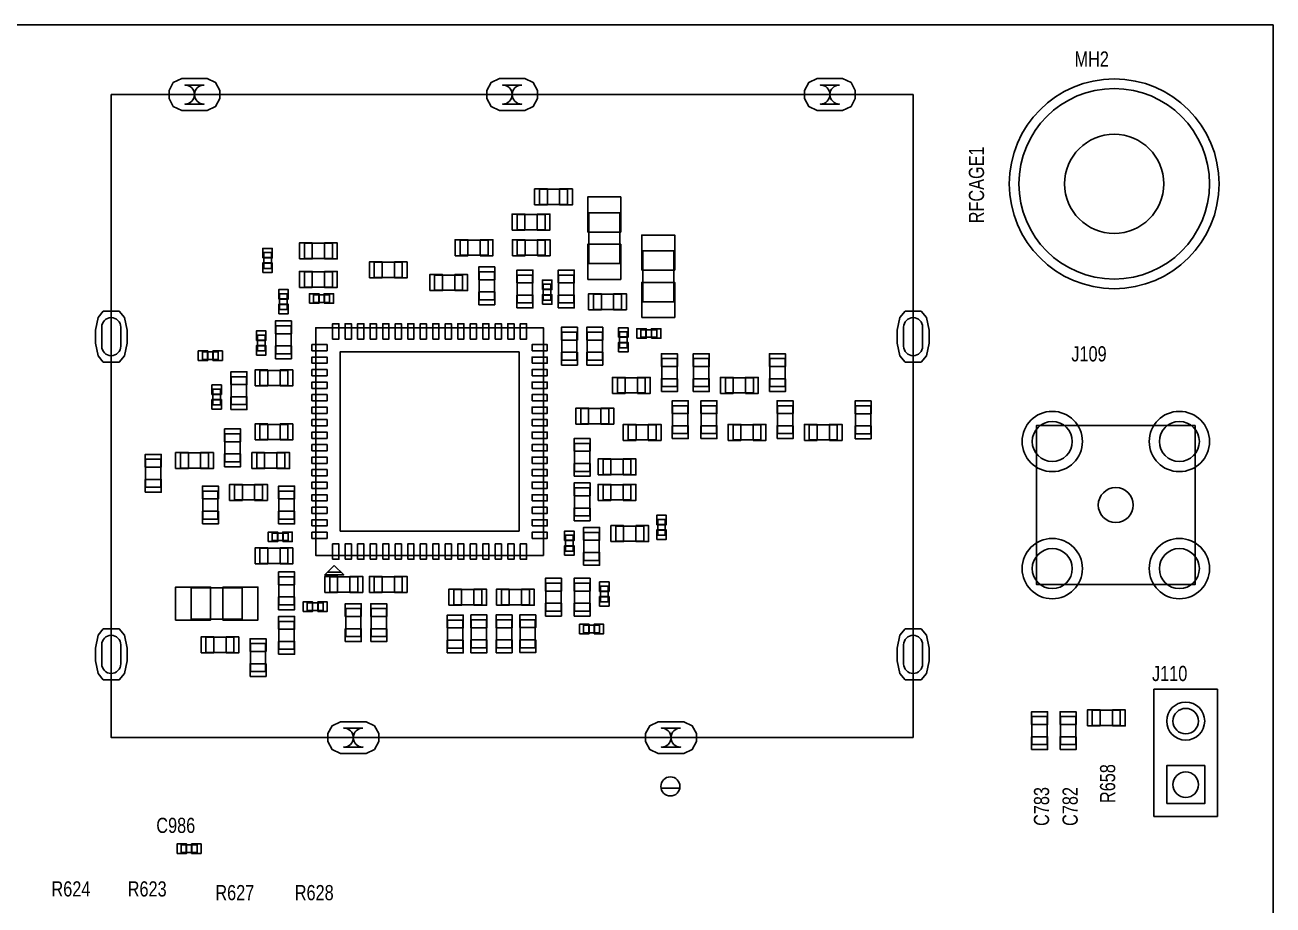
# Model space of a CAD drawing. Extents: x -13164 to 30582, y -10288 to 18382.
# Drawn here: x -1860 to 1086, y 12286 to 14363 of the extents above; entities that cross this region are included whole.
import ezdxf
from ezdxf.enums import TextEntityAlignment as Align

# ---------------------------------------------------------------- set-up
doc = ezdxf.new("R2010")
doc.units = 0
doc.layers.add('DF_ASSEMBLY_NOTES', color=2, linetype='CONTINUOUS')

# ---------------------------------------------------------------- blocks, each defined once
blk = doc.blocks.new('FIGURE_CIRCLE')
blk.add_circle((0, 0), 0.5)
blk = doc.blocks.new('FIGURE_SQUARE')
blk.add_lwpolyline([(-0.5, -0.5), (-0.5, 0.5), (0.5, 0.5), (0.5, -0.5)], close=True)
blk = doc.blocks.new('FIGURE_OBLONG')
blk.add_lwpolyline([(-0.5, -0.125), (-0.5, 0.125), (-0.416, 0.375), (-0.25, 0.5), (0.25, 0.5), (0.416, 0.375), (0.5, 0.125), (0.5, -0.125), (0.416, -0.375), (0.25, -0.5), (-0.25, -0.5), (-0.416, -0.375)], close=True)

msp = doc.modelspace()

# ---------------------------------------------------------------- linework, layer by layer
at = {"layer": 'DF_ASSEMBLY_NOTES'}
for points in [[(-10724.7765, 14363.0372), (-10724.7765, -3353.4988), (1086.2415, -3353.4988), (1086.2415, 14363.0372), (-10724.7765, 14363.0372)], [(236.58, 12680.7692), (-1656.42, 12680.7692), (-1656.42, 14198.7692), (236.58, 14198.7692), (236.58, 12680.7692)], [(-645.42, 13939.2692), (-579.42, 13939.2692), (-579.42, 13975.2692), (-645.42, 13975.2692), (-645.42, 13939.2692)], [(-698.3865, 13879.7357), (-632.3865, 13879.7357), (-632.3865, 13915.7357), (-698.3865, 13915.7357), (-698.3865, 13879.7357)], [(-529.17, 13799.7692), (-529.17, 13919.7692), (-455.67, 13919.7692), (-455.67, 13799.7692), (-529.17, 13799.7692)], [(-1200.42, 13811.7722), (-1134.42, 13811.7722), (-1134.42, 13847.7722), (-1200.42, 13847.7722), (-1200.42, 13811.7722)], [(-766.92, 13855.2692), (-832.92, 13855.2692), (-832.92, 13819.2692), (-766.92, 13819.2692), (-766.92, 13855.2692)], [(-697.92, 13819.2692), (-631.92, 13819.2692), (-631.92, 13855.2692), (-697.92, 13855.2692), (-697.92, 13819.2692)], [(-1296.42, 13826.0192), (-1296.42, 13788.5192), (-1278.42, 13788.5192), (-1278.42, 13826.0192), (-1296.42, 13826.0192)], [(-401.67, 13709.7692), (-401.67, 13829.7692), (-328.17, 13829.7692), (-328.17, 13709.7692), (-401.67, 13709.7692)], [(-1296.42, 13814.0192), (-1296.42, 13800.5192), (-1278.42, 13800.5192), (-1278.42, 13814.0192), (-1296.42, 13814.0192)], [(-969.42, 13802.7692), (-1035.42, 13802.7692), (-1035.42, 13766.7692), (-969.42, 13766.7692), (-969.42, 13802.7692)], [(-1134.42, 13780.2692), (-1200.42, 13780.2692), (-1200.42, 13744.2692), (-1134.42, 13744.2692), (-1134.42, 13780.2692)], [(-826.92, 13772.7662), (-892.92, 13772.7662), (-892.92, 13736.7662), (-826.92, 13736.7662), (-826.92, 13772.7662)], [(-787.92, 13780.2692), (-787.92, 13714.2692), (-751.92, 13714.2692), (-751.92, 13780.2692), (-787.92, 13780.2692)], [(-697.92, 13772.7692), (-697.92, 13706.7692), (-661.92, 13706.7692), (-661.92, 13772.7692), (-697.92, 13772.7692)], [(-564.42, 13706.7692), (-564.42, 13772.7692), (-600.42, 13772.7692), (-600.42, 13706.7692), (-564.42, 13706.7692)], [(-618.42, 13713.5192), (-618.42, 13751.0192), (-636.42, 13751.0192), (-636.42, 13713.5192), (-618.42, 13713.5192)], [(-618.42, 13725.5192), (-618.42, 13739.0192), (-636.42, 13739.0192), (-636.42, 13725.5192), (-618.42, 13725.5192)], [(-1240.92, 13691.0192), (-1240.92, 13728.5192), (-1258.92, 13728.5192), (-1258.92, 13691.0192), (-1240.92, 13691.0192)], [(-1240.92, 13703.0192), (-1240.92, 13716.5192), (-1258.92, 13716.5192), (-1258.92, 13703.0192), (-1240.92, 13703.0192)], [(-1141.17, 13726.2692), (-1178.67, 13726.2692), (-1178.67, 13708.2692), (-1141.17, 13708.2692), (-1141.17, 13726.2692)], [(-1153.17, 13726.2692), (-1166.67, 13726.2692), (-1166.67, 13708.2692), (-1153.17, 13708.2692), (-1153.17, 13726.2692)], [(-451.92, 13727.7692), (-517.92, 13727.7692), (-517.92, 13691.7692), (-451.92, 13691.7692), (-451.92, 13727.7692)], [(-1267.92, 13652.7692), (-1267.92, 13586.7692), (-1231.92, 13586.7692), (-1231.92, 13652.7692), (-1267.92, 13652.7692)], [(-636.225, 13111.0742), (-636.225, 13648.4642), (-1173.615, 13648.4642), (-1173.615, 13111.0742), (-636.225, 13111.0742)], [(-406.17, 13625.7692), (-368.67, 13625.7692), (-368.67, 13643.7692), (-406.17, 13643.7692), (-406.17, 13625.7692)], [(-394.17, 13625.7692), (-380.67, 13625.7692), (-380.67, 13643.7692), (-394.17, 13643.7692), (-394.17, 13625.7692)], [(-1293.42, 13593.5192), (-1293.42, 13631.0192), (-1311.42, 13631.0192), (-1311.42, 13593.5192), (-1293.42, 13593.5192)], [(-1293.42, 13605.5192), (-1293.42, 13619.0192), (-1311.42, 13619.0192), (-1311.42, 13605.5192), (-1293.42, 13605.5192)], [(-556.92, 13571.7692), (-556.92, 13637.7692), (-592.92, 13637.7692), (-592.92, 13571.7692), (-556.92, 13571.7692)], [(-532.917, 13637.7662), (-532.917, 13571.7662), (-496.917, 13571.7662), (-496.917, 13637.7662), (-532.917, 13637.7662)], [(-456.42, 13638.5192), (-456.42, 13601.0192), (-438.42, 13601.0192), (-438.42, 13638.5192), (-456.42, 13638.5192)], [(-456.42, 13626.5192), (-456.42, 13613.0192), (-438.42, 13613.0192), (-438.42, 13626.5192), (-456.42, 13626.5192)], [(-1403.67, 13591.2692), (-1441.17, 13591.2692), (-1441.17, 13573.2692), (-1403.67, 13573.2692), (-1403.67, 13591.2692)], [(-1415.67, 13591.2692), (-1429.17, 13591.2692), (-1429.17, 13573.2692), (-1415.67, 13573.2692), (-1415.67, 13591.2692)], [(-320.613, 13509.3257), (-320.613, 13575.3257), (-356.613, 13575.3257), (-356.613, 13509.3257), (-320.613, 13509.3257)], [(-245.613, 13509.3272), (-245.613, 13575.3272), (-281.613, 13575.3272), (-281.613, 13509.3272), (-245.613, 13509.3272)], [(-65.613, 13509.3272), (-65.613, 13575.3272), (-101.613, 13575.3272), (-101.613, 13509.3272), (-65.613, 13509.3272)], [(-1372.92, 13532.7692), (-1372.92, 13466.7692), (-1336.92, 13466.7692), (-1336.92, 13532.7692), (-1372.92, 13532.7692)], [(-1239.42, 13547.7692), (-1305.42, 13547.7692), (-1305.42, 13511.7692), (-1239.42, 13511.7692), (-1239.42, 13547.7692)], [(-395.6115, 13530.3287), (-461.6115, 13530.3287), (-461.6115, 13494.3287), (-395.6115, 13494.3287), (-395.6115, 13530.3287)], [(-140.6115, 13530.3287), (-206.6115, 13530.3287), (-206.6115, 13494.3287), (-140.6115, 13494.3287), (-140.6115, 13530.3287)], [(-1398.42, 13466.0192), (-1398.42, 13503.5192), (-1416.42, 13503.5192), (-1416.42, 13466.0192), (-1398.42, 13466.0192)], [(-1398.42, 13478.0192), (-1398.42, 13491.5192), (-1416.42, 13491.5192), (-1416.42, 13478.0192), (-1398.42, 13478.0192)], [(-481.92, 13457.7692), (-547.92, 13457.7692), (-547.92, 13421.7692), (-481.92, 13421.7692), (-481.92, 13457.7692)], [(-295.116, 13398.3287), (-295.116, 13464.3287), (-331.116, 13464.3287), (-331.116, 13398.3287), (-295.116, 13398.3287)], [(-227.6115, 13398.3272), (-227.6115, 13464.3272), (-263.6115, 13464.3272), (-263.6115, 13398.3272), (-227.6115, 13398.3272)], [(-47.6115, 13398.3272), (-47.6115, 13464.3272), (-83.6115, 13464.3272), (-83.6115, 13398.3272), (-47.6115, 13398.3272)], [(136.6365, 13397.8622), (136.6365, 13463.8622), (100.6365, 13463.8622), (100.6365, 13397.8622), (136.6365, 13397.8622)], [(-1239.42, 13420.2692), (-1305.42, 13420.2692), (-1305.42, 13384.2692), (-1239.42, 13384.2692), (-1239.42, 13420.2692)], [(-370.1115, 13419.3287), (-436.1115, 13419.3287), (-436.1115, 13383.3287), (-370.1115, 13383.3287), (-370.1115, 13419.3287)], [(-122.6115, 13419.3287), (-188.6115, 13419.3287), (-188.6115, 13383.3287), (-122.6115, 13383.3287), (-122.6115, 13419.3287)], [(57.387, 13419.3287), (-8.613, 13419.3287), (-8.613, 13383.3287), (57.387, 13383.3287), (57.387, 13419.3287)], [(902.577, 13417.2692), (902.577, 13042.2692), (527.577, 13042.2692), (527.577, 13417.2692), (902.577, 13417.2692)], [(-1351.92, 13331.7692), (-1351.92, 13397.7692), (-1387.92, 13397.7692), (-1387.92, 13331.7692), (-1351.92, 13331.7692)], [(-1426.92, 13352.7692), (-1492.92, 13352.7692), (-1492.92, 13316.7692), (-1426.92, 13316.7692), (-1426.92, 13352.7692)], [(-1246.92, 13352.7692), (-1312.92, 13352.7692), (-1312.92, 13316.7692), (-1246.92, 13316.7692), (-1246.92, 13352.7692)], [(-526.92, 13309.2692), (-526.92, 13375.2692), (-562.92, 13375.2692), (-562.92, 13309.2692), (-526.92, 13309.2692)], [(-1575.417, 13337.7692), (-1575.417, 13271.7692), (-1539.417, 13271.7692), (-1539.417, 13337.7692), (-1575.417, 13337.7692)], [(-495.42, 13301.7692), (-429.42, 13301.7692), (-429.42, 13337.7692), (-495.42, 13337.7692), (-495.42, 13301.7692)], [(-1440.42, 13262.7692), (-1440.42, 13196.7692), (-1404.42, 13196.7692), (-1404.42, 13262.7692), (-1440.42, 13262.7692)], [(-1299.42, 13277.7692), (-1365.42, 13277.7692), (-1365.42, 13241.7692), (-1299.42, 13241.7692), (-1299.42, 13277.7692)], [(-1260.42, 13262.7692), (-1260.42, 13196.7692), (-1224.42, 13196.7692), (-1224.42, 13262.7692), (-1260.42, 13262.7692)], [(-562.92, 13270.2692), (-562.92, 13204.2692), (-526.92, 13204.2692), (-526.92, 13270.2692), (-562.92, 13270.2692)], [(-495.42, 13241.7662), (-429.42, 13241.7662), (-429.42, 13277.7662), (-495.42, 13277.7662), (-495.42, 13241.7662)], [(-399.42, 13180.2722), (-465.42, 13180.2722), (-465.42, 13144.2722), (-399.42, 13144.2722), (-399.42, 13180.2722)], [(-348.42, 13158.5192), (-348.42, 13196.0192), (-366.42, 13196.0192), (-366.42, 13158.5192), (-348.42, 13158.5192)], [(-348.42, 13170.5192), (-348.42, 13184.0192), (-366.42, 13184.0192), (-366.42, 13170.5192), (-348.42, 13170.5192)], [(-1238.67, 13163.7692), (-1276.17, 13163.7692), (-1276.17, 13145.7692), (-1238.67, 13145.7692), (-1238.67, 13163.7692)], [(-1250.67, 13163.7692), (-1264.17, 13163.7692), (-1264.17, 13145.7692), (-1250.67, 13145.7692), (-1250.67, 13163.7692)], [(-583.92, 13158.5192), (-583.92, 13121.0192), (-565.92, 13121.0192), (-565.92, 13158.5192), (-583.92, 13158.5192)], [(-583.92, 13146.5192), (-583.92, 13133.0192), (-565.92, 13133.0192), (-565.92, 13146.5192), (-583.92, 13146.5192)], [(-540.423, 13165.2692), (-540.423, 13099.2692), (-504.423, 13099.2692), (-504.423, 13165.2692), (-540.423, 13165.2692)], [(-1239.42, 13127.7692), (-1305.42, 13127.7692), (-1305.42, 13091.7692), (-1239.42, 13091.7692), (-1239.42, 13127.7692)], [(-1129.92, 13087.2692), (-1152.42, 13064.7692), (-1107.42, 13064.7692), (-1129.92, 13087.2692)], [(-1224.42, 12994.2692), (-1224.42, 13060.2692), (-1260.42, 13060.2692), (-1260.42, 12994.2692), (-1224.42, 12994.2692)], [(-1145.688, 13071.5012), (-1114.152, 13071.5012)], [(-1074.42, 13060.2692), (-1140.42, 13060.2692), (-1140.42, 13024.2692), (-1074.42, 13024.2692), (-1074.42, 13060.2692)], [(-1035.42, 13024.2692), (-969.42, 13024.2692), (-969.42, 13060.2692), (-1035.42, 13060.2692), (-1035.42, 13024.2692)], [(-1347.42, 12960.5192), (-1467.42, 12960.5192), (-1467.42, 13034.0192), (-1347.42, 13034.0192), (-1347.42, 12960.5192)], [(-781.92, 13030.2692), (-847.92, 13030.2692), (-847.92, 12994.2692), (-781.92, 12994.2692), (-781.92, 13030.2692)], [(-735.42, 12994.2692), (-669.42, 12994.2692), (-669.42, 13030.2692), (-735.42, 13030.2692), (-735.42, 12994.2692)], [(-630.42, 13045.2692), (-630.42, 12979.2692), (-594.42, 12979.2692), (-594.42, 13045.2692), (-630.42, 13045.2692)], [(-526.92, 12979.2692), (-526.92, 13045.2692), (-562.92, 13045.2692), (-562.92, 12979.2692), (-526.92, 12979.2692)], [(-501.42, 13038.5192), (-501.42, 13001.0192), (-483.42, 13001.0192), (-483.42, 13038.5192), (-501.42, 13038.5192)], [(-501.42, 13026.5192), (-501.42, 13013.0192), (-483.42, 13013.0192), (-483.42, 13026.5192), (-501.42, 13026.5192)], [(-1193.67, 12980.7692), (-1156.17, 12980.7692), (-1156.17, 12998.7692), (-1193.67, 12998.7692), (-1193.67, 12980.7692)], [(-1181.67, 12980.7692), (-1168.17, 12980.7692), (-1168.17, 12998.7692), (-1181.67, 12998.7692), (-1181.67, 12980.7692)], [(-1102.92, 12985.2692), (-1102.92, 12919.2692), (-1066.92, 12919.2692), (-1066.92, 12985.2692), (-1102.92, 12985.2692)], [(-1042.92, 12985.2692), (-1042.92, 12919.2692), (-1006.92, 12919.2692), (-1006.92, 12985.2692), (-1042.92, 12985.2692)], [(-1260.42, 12955.2692), (-1260.42, 12889.2692), (-1224.42, 12889.2692), (-1224.42, 12955.2692), (-1260.42, 12955.2692)], [(-826.2765, 12892.2512), (-826.2765, 12958.2512), (-862.2765, 12958.2512), (-862.2765, 12892.2512), (-826.2765, 12892.2512)], [(-806.493, 12958.7177), (-806.493, 12892.7177), (-770.493, 12892.7177), (-770.493, 12958.7177), (-806.493, 12958.7177)], [(-747.06, 12958.7177), (-747.06, 12892.7177), (-711.06, 12892.7177), (-711.06, 12958.7177), (-747.06, 12958.7177)], [(-655.2765, 12893.0012), (-655.2765, 12959.0012), (-691.2765, 12959.0012), (-691.2765, 12893.0012), (-655.2765, 12893.0012)], [(-541.17, 12928.2692), (-503.67, 12928.2692), (-503.67, 12946.2692), (-541.17, 12946.2692), (-541.17, 12928.2692)], [(-529.17, 12928.2692), (-515.67, 12928.2692), (-515.67, 12946.2692), (-529.17, 12946.2692), (-529.17, 12928.2692)], [(-1432.92, 12881.7722), (-1366.92, 12881.7722), (-1366.92, 12917.7722), (-1432.92, 12917.7722), (-1432.92, 12881.7722)], [(-1327.917, 12902.7707), (-1327.917, 12836.7707), (-1291.917, 12836.7707), (-1291.917, 12902.7707), (-1327.917, 12902.7707)], [(805.08, 12494.7692), (955.08, 12494.7692), (955.08, 12794.7692), (805.08, 12794.7692), (805.08, 12494.7692)], [(517.0785, 12730.2707), (517.0785, 12664.2707), (553.0785, 12664.2707), (553.0785, 12730.2707), (517.0785, 12730.2707)], [(584.583, 12730.2707), (584.583, 12664.2707), (620.583, 12664.2707), (620.583, 12730.2707), (584.583, 12730.2707)], [(725.5815, 12745.2707), (659.5815, 12745.2707), (659.5815, 12709.2707), (725.5815, 12709.2707), (725.5815, 12745.2707)], [(-358.6422, 12561.5012), (-314.3805, 12561.5012)], [(-1491.4479, 12409.7651), (-1453.9479, 12409.7651), (-1453.9479, 12427.7651), (-1491.4479, 12427.7651), (-1491.4479, 12409.7651)], [(-1479.4479, 12409.7651), (-1465.9479, 12409.7651), (-1465.9479, 12427.7651), (-1479.4479, 12427.7651), (-1479.4479, 12409.7651)]]:
    msp.add_lwpolyline(points, dxfattribs=at)
for points in [[(958.8015, 13988.0378, 1), (463.6809, 13988.0378, 1), (958.8015, 13988.0378)], [(-1437.42, 14221.2692), (-1482.42, 14221.2692, -1), (-1482.42, 14176.2692), (-1437.42, 14176.2692, -1), (-1437.42, 14221.2692)], [(-687.42, 14221.2692), (-732.42, 14221.2692, -1), (-732.42, 14176.2692), (-687.42, 14176.2692, -1), (-687.42, 14221.2692)], [(62.58, 14221.2692), (17.58, 14221.2692, -1), (17.58, 14176.2692), (62.58, 14176.2692, -1), (62.58, 14221.2692)], [(-1678.92, 13604.7692), (-1678.92, 13649.7692, -1), (-1633.92, 13649.7692), (-1633.92, 13604.7692, -1), (-1678.92, 13604.7692)], [(214.08, 13604.7692), (214.08, 13649.7692, -1), (259.08, 13649.7692), (259.08, 13604.7692, -1), (214.08, 13604.7692)], [(-1678.92, 12854.7692), (-1678.92, 12899.7692, -1), (-1633.92, 12899.7692), (-1633.92, 12854.7692, -1), (-1678.92, 12854.7692)], [(214.08, 12854.7692), (214.08, 12899.7692, -1), (259.08, 12899.7692), (259.08, 12854.7692, -1), (214.08, 12854.7692)], [(-1062.42, 12703.2692), (-1107.42, 12703.2692, -1), (-1107.42, 12658.2692), (-1062.42, 12658.2692, -1), (-1062.42, 12703.2692)], [(-312.42, 12703.2692), (-357.42, 12703.2692, -1), (-357.42, 12658.2692), (-312.42, 12658.2692, -1), (-312.42, 12703.2692)], [(-314.0116, 12565.5593, 1), (-359.0112, 12565.5593, 1), (-314.0116, 12565.5593)]]:
    msp.add_lwpolyline(points, format="xyb", dxfattribs=at)

# ---------------------------------------------------------------- block references
for name, p, xscale, yscale in [('FIGURE_OBLONG', (-1459.92, 14198.7692), 120, 75), ('FIGURE_OBLONG', (-709.92, 14198.7692), 120, 75), ('FIGURE_OBLONG', (40.08, 14198.7692), 120, 75), ('FIGURE_CIRCLE', (711.2415, 13988.0372), 450, 450), ('FIGURE_CIRCLE', (711.2415, 13988.0372), 233.8635, 233.8635), ('FIGURE_SQUARE', (-641.9535, 13957.2692), 30.1185, 37.8015), ('FIGURE_SQUARE', (-582.8865, 13957.2692), 30.1185, 37.8015), ('FIGURE_SQUARE', (-492.42, 13915.6472), 77.9535, 82.677), ('FIGURE_SQUARE', (-694.92, 13897.7357), 30.1185, 37.8015), ('FIGURE_SQUARE', (-635.853, 13897.7357), 30.1185, 37.8015), ('FIGURE_SQUARE', (-1196.9535, 13829.7722), 30.1185, 37.8015), ('FIGURE_SQUARE', (-1137.8865, 13829.7722), 30.1185, 37.8015), ('FIGURE_SQUARE', (-829.4535, 13837.2692), 30.1185, 37.8015), ('FIGURE_SQUARE', (-770.3865, 13837.2692), 30.1185, 37.8015), ('FIGURE_SQUARE', (-694.4535, 13837.2692), 30.1185, 37.8015), ('FIGURE_SQUARE', (-635.3865, 13837.2692), 30.1185, 37.8015), ('FIGURE_SQUARE', (-364.92, 13825.6472), 77.9535, 82.677), ('FIGURE_SQUARE', (-1287.42, 13824.5192), 22.4415, 22.4415), ('FIGURE_SQUARE', (-492.42, 13803.8912), 77.9535, 82.677), ('FIGURE_SQUARE', (-1287.42, 13790.0192), 22.4415, 22.4415), ('FIGURE_SQUARE', (-1031.9535, 13784.7692), 30.1185, 37.8015), ('FIGURE_SQUARE', (-972.8865, 13784.7692), 30.1185, 37.8015), ('FIGURE_SQUARE', (-769.92, 13776.8027), 37.8015, 30.1185), ('FIGURE_SQUARE', (-1196.9535, 13762.2692), 30.1185, 37.8015), ('FIGURE_SQUARE', (-1137.8865, 13762.2692), 30.1185, 37.8015), ('FIGURE_SQUARE', (-889.4535, 13754.7662), 30.1185, 37.8015), ('FIGURE_SQUARE', (-830.3865, 13754.7662), 30.1185, 37.8015), ('FIGURE_SQUARE', (-679.92, 13769.3027), 37.8015, 30.1185), ('FIGURE_SQUARE', (-627.42, 13749.5192), 22.4415, 22.4415), ('FIGURE_SQUARE', (-582.42, 13769.3027), 37.8015, 30.1185), ('FIGURE_SQUARE', (-1249.92, 13727.0192), 22.4415, 22.4415), ('FIGURE_SQUARE', (-769.92, 13717.7357), 37.8015, 30.1185), ('FIGURE_SQUARE', (-364.92, 13713.8912), 77.9535, 82.677), ('FIGURE_SQUARE', (-1249.92, 13692.5192), 22.4415, 22.4415), ('FIGURE_SQUARE', (-1177.17, 13717.2692), 22.4415, 22.4415), ('FIGURE_SQUARE', (-1142.67, 13717.2692), 22.4415, 22.4415), ('FIGURE_SQUARE', (-679.92, 13710.2357), 37.8015, 30.1185), ('FIGURE_SQUARE', (-627.42, 13715.0192), 22.4415, 22.4415), ('FIGURE_SQUARE', (-582.42, 13710.2357), 37.8015, 30.1185), ('FIGURE_SQUARE', (-514.4535, 13709.7692), 30.1185, 37.8015), ('FIGURE_SQUARE', (-455.3865, 13709.7692), 30.1185, 37.8015), ('FIGURE_OBLONG', (-1656.42, 13627.2692), 75, 120), ('FIGURE_OBLONG', (236.58, 13627.2692), 75, 120), ('FIGURE_SQUARE', (-1249.92, 13649.3027), 37.8015, 30.1185), ('FIGURE_SQUARE', (-1126.383, 13639.6112), 14.7585, 36.03), ('FIGURE_SQUARE', (-1096.8435, 13639.6112), 14.7585, 36.03), ('FIGURE_SQUARE', (-1067.328, 13639.6112), 14.7585, 36.03), ('FIGURE_SQUARE', (-1037.7885, 13639.6112), 14.7585, 36.03), ('FIGURE_SQUARE', (-1008.273, 13639.6112), 14.7585, 36.03), ('FIGURE_SQUARE', (-978.7335, 13639.6112), 14.7585, 36.03), ('FIGURE_SQUARE', (-949.2165, 13639.6112), 14.7585, 36.03), ('FIGURE_SQUARE', (-919.6785, 13639.6112), 14.7585, 36.03), ('FIGURE_SQUARE', (-890.1615, 13639.6112), 14.7585, 36.03), ('FIGURE_SQUARE', (-860.6235, 13639.6112), 14.7585, 36.03), ('FIGURE_SQUARE', (-831.1065, 13639.6112), 14.7585, 36.03), ('FIGURE_SQUARE', (-801.567, 13639.6112), 14.7585, 36.03), ('FIGURE_SQUARE', (-772.0515, 13639.6112), 14.7585, 36.03), ('FIGURE_SQUARE', (-742.512, 13639.6112), 14.7585, 36.03), ('FIGURE_SQUARE', (-712.9965, 13639.6112), 14.7585, 36.03), ('FIGURE_SQUARE', (-683.457, 13639.6112), 14.7585, 36.03), ('FIGURE_SQUARE', (-574.92, 13634.3027), 37.8015, 30.1185), ('FIGURE_SQUARE', (-514.917, 13634.2997), 37.8015, 30.1185), ('FIGURE_SQUARE', (-447.42, 13637.0192), 22.4415, 22.4415), ('FIGURE_SQUARE', (-404.67, 13634.7692), 22.4415, 22.4415), ('FIGURE_SQUARE', (-370.17, 13634.7692), 22.4415, 22.4415), ('FIGURE_SQUARE', (-1302.42, 13629.5192), 22.4415, 22.4415), ('FIGURE_SQUARE', (-447.42, 13602.5192), 22.4415, 22.4415), ('FIGURE_SQUARE', (-1439.67, 13582.2692), 22.4415, 22.4415), ('FIGURE_SQUARE', (-1405.17, 13582.2692), 22.4415, 22.4415), ('FIGURE_SQUARE', (-1302.42, 13595.0192), 22.4415, 22.4415), ('FIGURE_SQUARE', (-1249.92, 13590.2357), 37.8015, 30.1185), ('FIGURE_SQUARE', (-1164.762, 13601.2322), 36.03, 14.7585), ('FIGURE_SQUARE', (-904.92, 13379.7692), 422.835, 422.835), ('FIGURE_SQUARE', (-645.078, 13601.2322), 36.03, 14.7585), ('FIGURE_SQUARE', (-574.92, 13575.2357), 37.8015, 30.1185), ('FIGURE_SQUARE', (-514.917, 13575.2327), 37.8015, 30.1185), ('FIGURE_SQUARE', (-338.613, 13571.8592), 37.8015, 30.1185), ('FIGURE_SQUARE', (-263.613, 13571.8607), 37.8015, 30.1185), ('FIGURE_SQUARE', (-83.613, 13571.8607), 37.8015, 30.1185), ('FIGURE_SQUARE', (-1164.762, 13571.6927), 36.03, 14.7585), ('FIGURE_SQUARE', (-645.078, 13571.6927), 36.03, 14.7585), ('FIGURE_SQUARE', (-1354.92, 13529.3027), 37.8015, 30.1185), ('FIGURE_SQUARE', (-1301.9535, 13529.7692), 30.1185, 37.8015), ('FIGURE_SQUARE', (-1242.8865, 13529.7692), 30.1185, 37.8015), ('FIGURE_SQUARE', (-1164.762, 13542.1772), 36.03, 14.7585), ('FIGURE_SQUARE', (-645.078, 13542.1772), 36.03, 14.7585), ('FIGURE_SQUARE', (-458.145, 13512.3287), 30.1185, 37.8015), ('FIGURE_SQUARE', (-399.078, 13512.3287), 30.1185, 37.8015), ('FIGURE_SQUARE', (-338.613, 13512.7922), 37.8015, 30.1185), ('FIGURE_SQUARE', (-263.613, 13512.7937), 37.8015, 30.1185), ('FIGURE_SQUARE', (-203.145, 13512.3287), 30.1185, 37.8015), ('FIGURE_SQUARE', (-144.078, 13512.3287), 30.1185, 37.8015), ('FIGURE_SQUARE', (-83.613, 13512.7937), 37.8015, 30.1185), ('FIGURE_SQUARE', (-1407.42, 13502.0192), 22.4415, 22.4415), ('FIGURE_SQUARE', (-1164.762, 13512.6377), 36.03, 14.7585), ('FIGURE_SQUARE', (-645.078, 13512.6377), 36.03, 14.7585), ('FIGURE_SQUARE', (-1407.42, 13467.5192), 22.4415, 22.4415), ('FIGURE_SQUARE', (-1354.92, 13470.2357), 37.8015, 30.1185), ('FIGURE_SQUARE', (-1164.762, 13483.1222), 36.03, 14.7585), ('FIGURE_SQUARE', (-645.078, 13483.1222), 36.03, 14.7585), ('FIGURE_SQUARE', (-313.116, 13460.8622), 37.8015, 30.1185), ('FIGURE_SQUARE', (-245.6115, 13460.8607), 37.8015, 30.1185), ('FIGURE_SQUARE', (-65.6115, 13460.8607), 37.8015, 30.1185), ('FIGURE_SQUARE', (118.6365, 13460.3957), 37.8015, 30.1185), ('FIGURE_SQUARE', (-1164.762, 13453.5827), 36.03, 14.7585), ('FIGURE_SQUARE', (-645.078, 13453.5827), 36.03, 14.7585), ('FIGURE_SQUARE', (-544.4535, 13439.7692), 30.1185, 37.8015), ('FIGURE_SQUARE', (-485.3865, 13439.7692), 30.1185, 37.8015), ('FIGURE_CIRCLE', (565.077, 13379.7692), 142.323, 142.323), ('FIGURE_CIRCLE', (865.077, 13379.7692), 142.323, 142.323), ('FIGURE_SQUARE', (-1369.92, 13394.3027), 37.8015, 30.1185), ('FIGURE_SQUARE', (-1301.9535, 13402.2692), 30.1185, 37.8015), ('FIGURE_SQUARE', (-1242.8865, 13402.2692), 30.1185, 37.8015), ('FIGURE_SQUARE', (-1164.762, 13424.0657), 36.03, 14.7585), ('FIGURE_SQUARE', (-645.078, 13424.0657), 36.03, 14.7585), ('FIGURE_SQUARE', (-432.645, 13401.3287), 30.1185, 37.8015), ('FIGURE_SQUARE', (-373.578, 13401.3287), 30.1185, 37.8015), ('FIGURE_SQUARE', (-313.116, 13401.7952), 37.8015, 30.1185), ('FIGURE_SQUARE', (-245.6115, 13401.7937), 37.8015, 30.1185), ('FIGURE_SQUARE', (-185.145, 13401.3287), 30.1185, 37.8015), ('FIGURE_SQUARE', (-126.078, 13401.3287), 30.1185, 37.8015), ('FIGURE_SQUARE', (-65.6115, 13401.7937), 37.8015, 30.1185), ('FIGURE_SQUARE', (-5.1465, 13401.3287), 30.1185, 37.8015), ('FIGURE_SQUARE', (53.9205, 13401.3287), 30.1185, 37.8015), ('FIGURE_SQUARE', (118.6365, 13401.3287), 37.8015, 30.1185), ('FIGURE_CIRCLE', (565.077, 13379.7692), 94.482, 94.482), ('FIGURE_CIRCLE', (865.077, 13379.7692), 94.482, 94.482), ('FIGURE_SQUARE', (-1164.762, 13394.5277), 36.03, 14.7585), ('FIGURE_SQUARE', (-645.078, 13394.5277), 36.03, 14.7585), ('FIGURE_SQUARE', (-544.92, 13371.8027), 37.8015, 30.1185), ('FIGURE_SQUARE', (-1557.417, 13334.3027), 37.8015, 30.1185), ('FIGURE_SQUARE', (-1489.4535, 13334.7692), 30.1185, 37.8015), ('FIGURE_SQUARE', (-1430.3865, 13334.7692), 30.1185, 37.8015), ('FIGURE_SQUARE', (-1369.92, 13335.2357), 37.8015, 30.1185), ('FIGURE_SQUARE', (-1309.4535, 13334.7692), 30.1185, 37.8015), ('FIGURE_SQUARE', (-1250.3865, 13334.7692), 30.1185, 37.8015), ('FIGURE_SQUARE', (-1164.762, 13365.0107), 36.03, 14.7585), ('FIGURE_SQUARE', (-645.078, 13365.0107), 36.03, 14.7585), ('FIGURE_SQUARE', (-1164.762, 13335.4727), 36.03, 14.7585), ('FIGURE_SQUARE', (-645.078, 13335.4727), 36.03, 14.7585), ('FIGURE_SQUARE', (-544.92, 13312.7357), 37.8015, 30.1185), ('FIGURE_SQUARE', (-491.9535, 13319.7692), 30.1185, 37.8015), ('FIGURE_SQUARE', (-432.8865, 13319.7692), 30.1185, 37.8015), ('FIGURE_SQUARE', (-1557.417, 13275.2357), 37.8015, 30.1185), ('FIGURE_SQUARE', (-1164.762, 13305.9557), 36.03, 14.7585), ('FIGURE_SQUARE', (-645.078, 13305.9557), 36.03, 14.7585), ('FIGURE_SQUARE', (-1422.42, 13259.3027), 37.8015, 30.1185), ('FIGURE_SQUARE', (-1361.9535, 13259.7692), 30.1185, 37.8015), ('FIGURE_SQUARE', (-1302.8865, 13259.7692), 30.1185, 37.8015), ('FIGURE_SQUARE', (-1242.42, 13259.3027), 37.8015, 30.1185), ('FIGURE_SQUARE', (-1164.762, 13276.4162), 36.03, 14.7585), ('FIGURE_SQUARE', (-645.078, 13276.4162), 36.03, 14.7585), ('FIGURE_SQUARE', (-544.92, 13266.8027), 37.8015, 30.1185), ('FIGURE_SQUARE', (-491.9535, 13259.7662), 30.1185, 37.8015), ('FIGURE_SQUARE', (-432.8865, 13259.7662), 30.1185, 37.8015), ('FIGURE_CIRCLE', (715.077, 13229.7692), 82.677, 82.677), ('FIGURE_SQUARE', (-1164.762, 13246.9007), 36.03, 14.7585), ('FIGURE_SQUARE', (-645.078, 13246.9007), 36.03, 14.7585), ('FIGURE_SQUARE', (-1422.42, 13200.2357), 37.8015, 30.1185), ('FIGURE_SQUARE', (-1242.42, 13200.2357), 37.8015, 30.1185), ('FIGURE_SQUARE', (-1164.762, 13217.3612), 36.03, 14.7585), ('FIGURE_SQUARE', (-645.078, 13217.3612), 36.03, 14.7585), ('FIGURE_SQUARE', (-544.92, 13207.7357), 37.8015, 30.1185), ('FIGURE_SQUARE', (-357.42, 13194.5192), 22.4415, 22.4415), ('FIGURE_SQUARE', (-1164.762, 13187.8457), 36.03, 14.7585), ('FIGURE_SQUARE', (-645.078, 13187.8457), 36.03, 14.7585), ('FIGURE_SQUARE', (-522.423, 13161.8027), 37.8015, 30.1185), ('FIGURE_SQUARE', (-461.9535, 13162.2722), 30.1185, 37.8015), ('FIGURE_SQUARE', (-402.8865, 13162.2722), 30.1185, 37.8015), ('FIGURE_SQUARE', (-357.42, 13160.0192), 22.4415, 22.4415), ('FIGURE_SQUARE', (-1274.67, 13154.7692), 22.4415, 22.4415), ('FIGURE_SQUARE', (-1240.17, 13154.7692), 22.4415, 22.4415), ('FIGURE_SQUARE', (-1164.762, 13158.3062), 36.03, 14.7585), ('FIGURE_SQUARE', (-645.078, 13158.3062), 36.03, 14.7585), ('FIGURE_SQUARE', (-574.92, 13157.0192), 22.4415, 22.4415), ('FIGURE_CIRCLE', (565.077, 13079.7692), 142.323, 142.323), ('FIGURE_CIRCLE', (865.077, 13079.7692), 142.323, 142.323), ('FIGURE_SQUARE', (-1301.9535, 13109.7692), 30.1185, 37.8015), ('FIGURE_SQUARE', (-1242.8865, 13109.7692), 30.1185, 37.8015), ('FIGURE_SQUARE', (-1126.383, 13119.9272), 14.7585, 36.03), ('FIGURE_SQUARE', (-1096.8435, 13119.9272), 14.7585, 36.03), ('FIGURE_SQUARE', (-1067.328, 13119.9272), 14.7585, 36.03), ('FIGURE_SQUARE', (-1037.7885, 13119.9272), 14.7585, 36.03), ('FIGURE_SQUARE', (-1008.273, 13119.9272), 14.7585, 36.03), ('FIGURE_SQUARE', (-978.7335, 13119.9272), 14.7585, 36.03), ('FIGURE_SQUARE', (-949.2165, 13119.9272), 14.7585, 36.03), ('FIGURE_SQUARE', (-919.6785, 13119.9272), 14.7585, 36.03), ('FIGURE_SQUARE', (-890.1615, 13119.9272), 14.7585, 36.03), ('FIGURE_SQUARE', (-860.6235, 13119.9272), 14.7585, 36.03), ('FIGURE_SQUARE', (-831.1065, 13119.9272), 14.7585, 36.03), ('FIGURE_SQUARE', (-801.567, 13119.9272), 14.7585, 36.03), ('FIGURE_SQUARE', (-772.0515, 13119.9272), 14.7585, 36.03), ('FIGURE_SQUARE', (-742.512, 13119.9272), 14.7585, 36.03), ('FIGURE_SQUARE', (-712.9965, 13119.9272), 14.7585, 36.03), ('FIGURE_SQUARE', (-683.457, 13119.9272), 14.7585, 36.03), ('FIGURE_SQUARE', (-574.92, 13122.5192), 22.4415, 22.4415), ('FIGURE_SQUARE', (-522.423, 13102.7357), 37.8015, 30.1185), ('FIGURE_CIRCLE', (565.077, 13079.7692), 94.482, 94.482), ('FIGURE_CIRCLE', (865.077, 13079.7692), 94.482, 94.482), ('FIGURE_SQUARE', (-1242.42, 13056.8027), 37.8015, 30.1185), ('FIGURE_SQUARE', (-1136.9535, 13042.2692), 30.1185, 37.8015), ('FIGURE_SQUARE', (-1077.8865, 13042.2692), 30.1185, 37.8015), ('FIGURE_SQUARE', (-1031.9535, 13042.2692), 30.1185, 37.8015), ('FIGURE_SQUARE', (-972.8865, 13042.2692), 30.1185, 37.8015), ('FIGURE_SQUARE', (-612.42, 13041.8027), 37.8015, 30.1185), ('FIGURE_SQUARE', (-544.92, 13041.8027), 37.8015, 30.1185), ('FIGURE_SQUARE', (-1463.298, 12997.2692), 82.677, 77.9535), ('FIGURE_SQUARE', (-1351.542, 12997.2692), 82.677, 77.9535), ('FIGURE_SQUARE', (-844.4535, 13012.2692), 30.1185, 37.8015), ('FIGURE_SQUARE', (-785.3865, 13012.2692), 30.1185, 37.8015), ('FIGURE_SQUARE', (-731.9535, 13012.2692), 30.1185, 37.8015), ('FIGURE_SQUARE', (-672.8865, 13012.2692), 30.1185, 37.8015), ('FIGURE_SQUARE', (-492.42, 13037.0192), 22.4415, 22.4415), ('FIGURE_SQUARE', (-1242.42, 12997.7357), 37.8015, 30.1185), ('FIGURE_SQUARE', (-1192.17, 12989.7692), 22.4415, 22.4415), ('FIGURE_SQUARE', (-1157.67, 12989.7692), 22.4415, 22.4415), ('FIGURE_SQUARE', (-1084.92, 12981.8027), 37.8015, 30.1185), ('FIGURE_SQUARE', (-1024.92, 12981.8027), 37.8015, 30.1185), ('FIGURE_SQUARE', (-612.42, 12982.7357), 37.8015, 30.1185), ('FIGURE_SQUARE', (-544.92, 12982.7357), 37.8015, 30.1185), ('FIGURE_SQUARE', (-492.42, 13002.5192), 22.4415, 22.4415), ('FIGURE_SQUARE', (-1242.42, 12951.8027), 37.8015, 30.1185), ('FIGURE_SQUARE', (-844.2765, 12954.7847), 37.8015, 30.1185), ('FIGURE_SQUARE', (-788.493, 12955.2512), 37.8015, 30.1185), ('FIGURE_SQUARE', (-729.06, 12955.2512), 37.8015, 30.1185), ('FIGURE_SQUARE', (-673.2765, 12955.5347), 37.8015, 30.1185), ('FIGURE_OBLONG', (-1656.42, 12877.2692), 75, 120), ('FIGURE_SQUARE', (-1084.92, 12922.7357), 37.8015, 30.1185), ('FIGURE_SQUARE', (-1024.92, 12922.7357), 37.8015, 30.1185), ('FIGURE_SQUARE', (-539.67, 12937.2692), 22.4415, 22.4415), ('FIGURE_SQUARE', (-505.17, 12937.2692), 22.4415, 22.4415), ('FIGURE_OBLONG', (236.58, 12877.2692), 75, 120), ('FIGURE_SQUARE', (-1429.4535, 12899.7722), 30.1185, 37.8015), ('FIGURE_SQUARE', (-1370.3865, 12899.7722), 30.1185, 37.8015), ('FIGURE_SQUARE', (-1309.917, 12899.3042), 37.8015, 30.1185), ('FIGURE_SQUARE', (-1242.42, 12892.7357), 37.8015, 30.1185), ('FIGURE_SQUARE', (-844.2765, 12895.7177), 37.8015, 30.1185), ('FIGURE_SQUARE', (-788.493, 12896.1842), 37.8015, 30.1185), ('FIGURE_SQUARE', (-729.06, 12896.1842), 37.8015, 30.1185), ('FIGURE_SQUARE', (-673.2765, 12896.4677), 37.8015, 30.1185), ('FIGURE_SQUARE', (-1309.917, 12840.2372), 37.8015, 30.1185), ('FIGURE_CIRCLE', (880.08, 12719.7692), 89.7585, 89.7585), ('FIGURE_SQUARE', (535.0785, 12726.8042), 37.8015, 30.1185), ('FIGURE_SQUARE', (602.583, 12726.8042), 37.8015, 30.1185), ('FIGURE_SQUARE', (663.048, 12727.2707), 30.1185, 37.8015), ('FIGURE_SQUARE', (722.115, 12727.2707), 30.1185, 37.8015), ('FIGURE_CIRCLE', (880.08, 12719.7692), 60.2415, 60.2415), ('FIGURE_OBLONG', (-1084.92, 12680.7692), 120, 75), ('FIGURE_OBLONG', (-334.92, 12680.7692), 120, 75), ('FIGURE_SQUARE', (535.0785, 12667.7372), 37.8015, 30.1185), ('FIGURE_SQUARE', (602.583, 12667.7372), 37.8015, 30.1185), ('FIGURE_SQUARE', (880.08, 12569.7692), 89.7585, 89.7585), ('FIGURE_CIRCLE', (880.08, 12569.7692), 60.2415, 60.2415), ('FIGURE_SQUARE', (-1489.9479, 12418.7651), 22.4415, 22.4415), ('FIGURE_SQUARE', (-1455.4479, 12418.7651), 22.4415, 22.4415)]:
    msp.add_blockref(name, p, dxfattribs=dict(at, xscale=xscale, yscale=yscale))

# ---------------------------------------------------------------- texts
at = {"layer": 'DF_ASSEMBLY_NOTES', "width": 0.802099}
for s, p in [('MH2', (617.58, 14264.7692)), ('J109', (610.08, 13568.7692)), ('J110', (800.58, 12814.2692)), ('C986', (-1550.0265, 12455.7512)), ('R624', (-1797.5265, 12305.7512)), ('R623', (-1617.5265, 12305.7512)), ('R627', (-1410.6597, 12296.9892)), ('R628', (-1223.1597, 12296.9892))]:
    msp.add_text(s, height=35.831, dxfattribs=at).set_placement(p)
msp.add_text('RFCAGE1', height=35.831, rotation=90, dxfattribs=at).set_placement((404.0172, 13985.5775), align=Align.CENTER)
for s, p in [('R658', (713.58, 12526.2692)), ('C783', (557.58, 12472.2692)), ('C782', (625.08, 12472.2692))]:
    msp.add_text(s, height=35.831, rotation=90, dxfattribs=at).set_placement(p)

doc.saveas('drawing.dxf')
